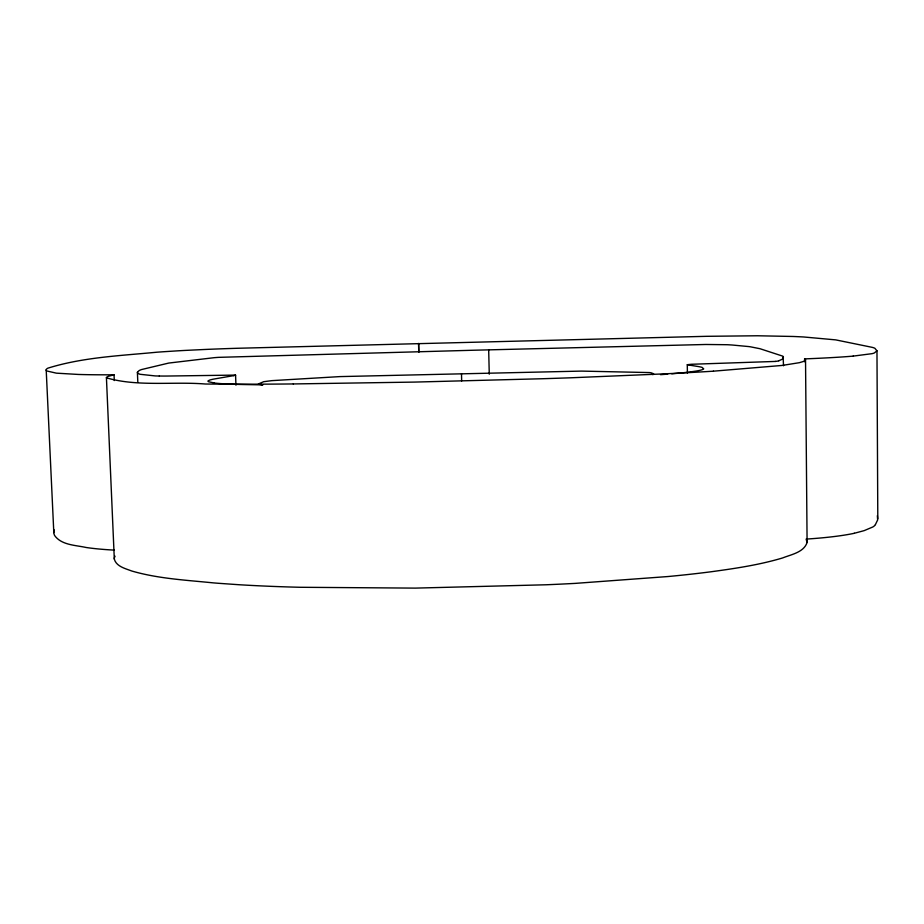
<?xml version="1.0" encoding="UTF-8"?>
<svg xmlns="http://www.w3.org/2000/svg" width="924" height="924" viewBox="0 0 924 924"><rect width="100%" height="100%" fill="white"/><g stroke="black" fill="none" stroke-linecap="round" stroke-linejoin="round"><path stroke-width="1.39" d="M804.631 361.781L804.596 358.905L805.532 359.794L807.091 542.492C803.799 552.425 791.233 554.492 782.582 557.957C759.262 564.934 735.1 568.491 711.041 571.771A288.877 42.354 -1.1 0 1 667.913 576.541L575.271 583.379A347.724 49.677 -1.3 0 1 546.038 584.777L415.326 588.114L300.277 587.283A341.453 48.718 -1.7 0 1 239.05 584.73L218.561 583.298A269.161 39.674 -1.9 0 1 213.132 582.859C185.851 580.087 158.108 578.69 131.647 570.974C125.398 568.537 116.239 566.516 114.31 559.066L106.422 377.57A201.501 9.933 -1.7 0 1 108.42 376.299L114.045 374.786L114.287 380.549M877.361 515.673L877.661 519.923L875.421 524.578M783.529 365.788L783.078 356.421A221.344 10.568 -1.3 0 0 782.64 356.11L759.99 348.718L750.219 346.766A256.098 11.1 -1.4 0 0 748.602 346.558L732.108 345.01A233.841 10.06 -1.4 0 0 727.338 344.721L705.855 344.479L473.723 350.231L218.387 357.357A85.262 3.523 -1.7 0 0 214.287 357.669L168.757 363.063L141.441 369.577A479.233 22.569 -1.3 0 0 139.074 370.616L137.399 372.326L137.826 382.397M853.164 356.11L871.921 353.684A121.367 5.521 -1.1 0 0 874.416 352.91L876.968 350.808L877.8 518.734M783.448 357.218L782.351 359.182L778.851 360.764M488.681 349.861L489.27 374.22M235.47 375.236L233.46 375.664M258.581 383.876L258.639 383.853A28.39 1.582 -1.8 0 0 258.477 383.934M687.398 373.319L687.283 364.703L691.429 364.275A16.563 0.843 -1.1 0 1 695.437 364.137L775.386 361.434M258.708 383.83L263.71 381.693L271.829 380.642L339.732 376.611A12.855 0.681 -1.7 0 1 340.39 376.588L581.392 371.102A17.949 0.97 -1.3 0 1 582.189 371.113L649.41 372.568A37.953 2.102 -1.2 0 1 650.484 372.707L650.658 372.742A60.845 3.384 -1.3 0 1 651.328 372.88L653.638 373.781L652.875 374.705M854.25 533.287L864.148 530.642L872.822 526.98A120.339 16.597 -0.2 0 0 875.282 524.797M233.333 375.687L213.236 379.175A164.472 8.813 -1.6 0 0 210.949 379.718L210.522 379.833A134.765 7.184 -1.7 0 0 209.39 380.203L208.085 380.896A104.701 5.556 -1.7 0 0 208.72 381.774L214.241 382.963M713.386 371.182L782.12 365.442L799.306 362.693L803.788 361.365L805.532 359.794M293.289 383.945L414.599 382.086L541.533 378.759A350.785 16.551 -1.4 0 0 571.09 377.777L664.749 373.85A290.182 14.056 -1.4 0 0 713.432 371.182M159.298 376.022L163.34 376.056A27.108 1.317 -1.9 0 0 170.813 375.987L235.539 375.098M261.642 384.684L259.552 384.361A111.654 6.156 -1.7 0 1 258.778 384.211M687.306 364.761L698.313 366.551A173.92 9.321 -1.4 0 1 702.125 367.406L703.695 368.849A126.992 6.78 -1.3 0 1 696.084 371.078L690.274 371.91A132.398 7.057 -1.3 0 1 680.249 373.03A148.117 7.854 -1.3 0 1 671.76 373.804M106.387 377.801C137.283 386.937 173.1 381.404 205.428 384.014A271.587 13.225 -1.6 0 0 210.891 384.061L231.566 384.176A344.444 16.228 -1.6 0 0 293.301 383.945M137.399 372.326L137.676 372.996A323.146 15.223 -1.5 0 0 140.067 374.289L155.197 375.918A45.276 2.183 -1.9 0 0 159.263 376.022M876.968 350.854L874.889 348.29A302.321 13.421 -1.3 0 0 872.187 347.343L835.677 339.87L803.614 336.971A304.932 12.162 -1.4 0 0 793.185 336.475L757.507 335.77L706.629 336.313L237.214 348.279A105.128 3.927 -1.8 0 0 205.729 349.434L185.193 350.415A98.06 3.638 -1.8 0 0 177.408 350.854L164.865 351.651A161.019 6.168 -1.7 0 0 156.918 352.206C120.478 355.74 83.068 357.207 47.933 368.145A443.208 19.485 -1.5 0 0 46.858 370.986L56.364 373.157L78.205 374.439A123.47 5.532 -1.9 0 0 113.999 374.798M114.31 558.951L114.322 558.385A199.676 29.799 -2.2 0 1 115.073 556.19M46.2 369.877L53.811 532.605M235.574 375.144L235.943 385.181M418.838 352.032L418.595 343.451L418.745 352.102M461.503 373.793L461.665 380.965M807.091 542.492L806.144 539.096A113.744 15.754 -0.1 0 0 854.342 533.287M261.55 384.696A105.729 5.833 -1.7 0 0 262.924 384.869L246.985 384.592A113.513 6.041 -1.7 0 1 213.998 382.975M667.717 374.128A148.117 7.854 -1.3 0 1 660.521 374.67M778.655 360.891A44.629 2.195 -1.1 0 1 775.282 361.434M114.253 550.115A122.442 16.609 -2.7 0 1 86.094 547.482C75.456 545.114 61.458 545.206 54.597 535.481A439.57 58.547 -1.4 0 1 54.1 529.787M853.256 356.11A114.726 5.244 -1.1 0 1 804.573 358.893"/></g></svg>
